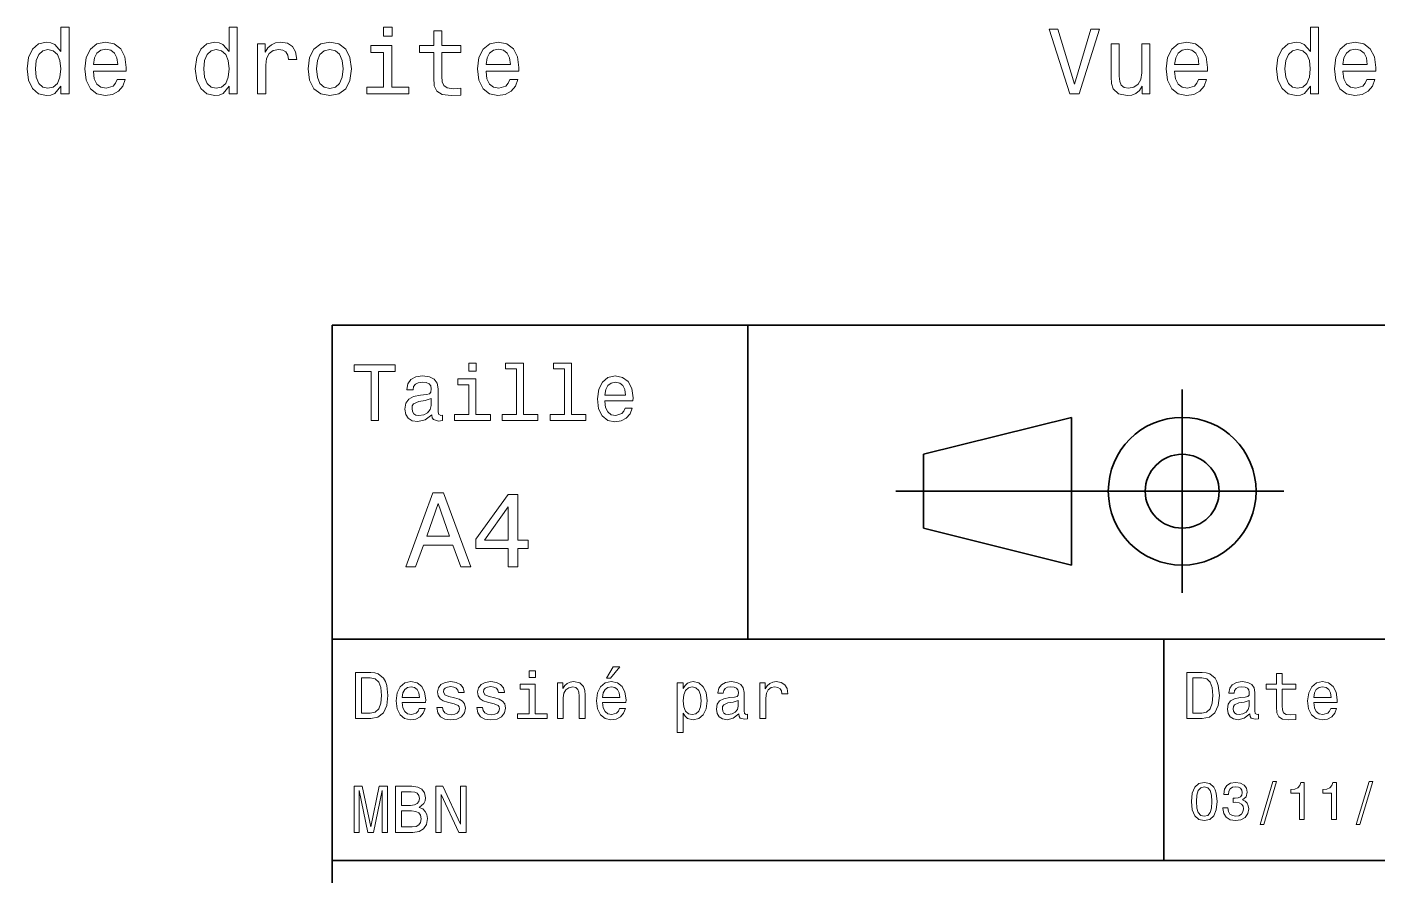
# Model space of a CAD drawing. Extents: x 0 to 297, y 0 to 210.
# Drawn here: x 80.5 to 153.6, y 40.2 to 86.1 of the extents above; entities that cross this region are included whole.
import ezdxf

# ---------------------------------------------------------------- set-up
doc = ezdxf.new("R2010")
doc.units = 0

msp = doc.modelspace()

# ---------------------------------------------------------------- linework, layer by layer
at = {"color": 7, "lineweight": 35}
for p, q in [((97, 10), (97, 70)), ((97, 70), (287, 70)), ((127.5, 61), (148.5, 61)), ((97, 53), (162, 53)), ((97, 41), (162, 41))]:
    msp.add_line(p, q, dxfattribs=at)
at = {"color": 7, "lineweight": 35, "ltscale": 0.425}
msp.add_line((119.5, 53), (119.5, 70), dxfattribs=at)
at = {"color": 7, "lineweight": 35, "ltscale": 0.275}
msp.add_line((143, 55.5), (143, 66.5), dxfattribs=at)
at = {"color": 7, "lineweight": 35, "ltscale": 0.206155}
for p, q in [((129, 63), (137, 65)), ((137, 57), (129, 59))]:
    msp.add_line(p, q, dxfattribs=at)
at = {"color": 7, "lineweight": 35, "ltscale": 0.2}
msp.add_line((137, 65), (137, 57), dxfattribs=at)
at = {"color": 7, "lineweight": 35, "ltscale": 0.1}
msp.add_line((129, 59), (129, 63), dxfattribs=at)
at = {"color": 7, "lineweight": 35, "ltscale": 0.3}
msp.add_line((142, 41), (142, 53), dxfattribs=at)
at = {"color": 7, "lineweight": 13}
for points in [[(82.309875, 82.930809), (82.309875, 82.512222), (82.753685, 82.512222), (82.753685, 86.133263), (82.314926, 86.133263), (82.314926, 84.806892), (81.977028, 85.190178), (81.770256, 85.280952), (81.533218, 85.316254), (81.104546, 85.215393), (80.771698, 84.932968), (80.55484, 84.47908), (80.479187, 83.868851), (80.55484, 83.258621), (80.771698, 82.799683), (81.104546, 82.512222), (81.533218, 82.416405), (81.770256, 82.451706), (81.982071, 82.54248)], [(91.417953, 82.930809), (91.417953, 82.512222), (91.861755, 82.512222), (91.861755, 86.133263), (91.422989, 86.133263), (91.422989, 84.806892), (91.085098, 85.190178), (90.878326, 85.280952), (90.641296, 85.316254), (90.212616, 85.215393), (89.879761, 84.932968), (89.662903, 84.47908), (89.587257, 83.868851), (89.662903, 83.258621), (89.879761, 82.799683), (90.212616, 82.512222), (90.641296, 82.416405), (90.878326, 82.451706), (91.090141, 82.54248)], [(100.233505, 86.133263), (99.764488, 86.133263), (99.764488, 85.628937), (100.233505, 85.628937)], [(102.492874, 84.751419), (102.492874, 83.394791), (102.523132, 82.956024), (102.664345, 82.653435), (102.946762, 82.476921), (103.425873, 82.416405), (103.950363, 82.44162), (103.950363, 82.824905), (103.567078, 82.79464), (103.219101, 82.834991), (103.032501, 82.961067), (102.951813, 83.172882), (102.936676, 83.470436), (102.936676, 84.751419), (103.950363, 84.751419), (103.950363, 85.129654), (102.936676, 85.129654), (102.936676, 85.921448), (102.492874, 85.921448), (102.492874, 85.129654), (101.726303, 85.129654), (101.726303, 84.751419)], [(138.052734, 86.017265), (137.175201, 83.03672), (136.272476, 86.017265), (135.793365, 86.017265), (136.92305, 82.512222), (137.427368, 82.512222), (138.53183, 86.017265)], [(149.939621, 82.930809), (149.939621, 82.512222), (150.383423, 82.512222), (150.383423, 86.133263), (149.944656, 86.133263), (149.944656, 84.806892), (149.606766, 85.190178), (149.399994, 85.280952), (149.162964, 85.316254), (148.734283, 85.215393), (148.401428, 84.932968), (148.18457, 84.47908), (148.108932, 83.868851), (148.18457, 83.258621), (148.401428, 82.799683), (148.734283, 82.512222), (149.162964, 82.416405), (149.399994, 82.451706), (149.611801, 82.54248)], [(81.608871, 84.917839), (81.901375, 84.847237), (82.123276, 84.650551), (82.254402, 84.322739), (82.30484, 83.868851), (82.254402, 83.40992), (82.123276, 83.082108), (81.901375, 82.880379), (81.608871, 82.814819), (81.331497, 82.880379), (81.119675, 83.082108), (80.97847, 83.414963), (80.933075, 83.868851), (80.97847, 84.317696), (81.119675, 84.645508), (81.331497, 84.847237)], [(84.069962, 83.737724), (85.845184, 83.737724), (85.850227, 83.944496), (85.769531, 84.524467), (85.54763, 84.958191), (85.194603, 85.220436), (84.725586, 85.316254), (84.266647, 85.215393), (83.913628, 84.932968), (83.686684, 84.474037), (83.605988, 83.868851), (83.681641, 83.248535), (83.908585, 82.79464), (84.256561, 82.512222), (84.710457, 82.416405), (85.103828, 82.481964), (85.42659, 82.653435), (85.663628, 82.925766), (85.799789, 83.288879), (85.361031, 83.288879), (85.270256, 83.087151), (85.13913, 82.935852), (84.76593, 82.814819), (84.47847, 82.870293), (84.261612, 83.046806), (84.120399, 83.334267), (84.069962, 83.722595)], [(84.069962, 84.110924), (84.125443, 84.458908), (84.261612, 84.71611), (84.468384, 84.872452), (84.740715, 84.927925), (85.008011, 84.872452), (85.214783, 84.71611), (85.340858, 84.458908), (85.386246, 84.110924)], [(90.716942, 84.917839), (91.009445, 84.847237), (91.231354, 84.650551), (91.362473, 84.322739), (91.412903, 83.868851), (91.362473, 83.40992), (91.231354, 83.082108), (91.009445, 82.880379), (90.716942, 82.814819), (90.43956, 82.880379), (90.227753, 83.082108), (90.08654, 83.414963), (90.041153, 83.868851), (90.08654, 84.317696), (90.227753, 84.645508), (90.43956, 84.847237)], [(92.956131, 82.512222), (93.399933, 82.512222), (93.399933, 84.060493), (93.445328, 84.433693), (93.581497, 84.700981), (93.803398, 84.862366), (94.100945, 84.917839), (94.322845, 84.882538), (94.489273, 84.781677), (94.590141, 84.610207), (94.625443, 84.37822), (95.074287, 84.37822), (95.013771, 84.78672), (94.847343, 85.079224), (94.569962, 85.255737), (94.191727, 85.316254), (93.934517, 85.275909), (93.712616, 85.175049), (93.51593, 85.003578), (93.359589, 84.771591), (93.359589, 85.220436), (92.956131, 85.220436)], [(95.694603, 83.863808), (95.775299, 83.248535), (96.007286, 82.79464), (96.375443, 82.512222), (96.869675, 82.416405), (97.358871, 82.512222), (97.727028, 82.789597), (97.959015, 83.243492), (98.044746, 83.863808), (97.959015, 84.47908), (97.727028, 84.938011), (97.358871, 85.215393), (96.869675, 85.316254), (96.375443, 85.215393), (96.007286, 84.932968), (95.775299, 84.47908)], [(96.148499, 83.868851), (96.193886, 84.322739), (96.335098, 84.650551), (96.562042, 84.85228), (96.869675, 84.922882), (97.172272, 84.85228), (97.399216, 84.655594), (97.540428, 84.322739), (97.590858, 83.868851), (97.540428, 83.40992), (97.399216, 83.077065), (97.172272, 82.875336), (96.869675, 82.809776), (96.562042, 82.875336), (96.335098, 83.077065), (96.193886, 83.40992)], [(100.218384, 82.885422), (100.218384, 85.129654), (99.078613, 85.129654), (99.078613, 84.751419), (99.774574, 84.751419), (99.774574, 82.885422), (98.866791, 82.885422), (98.866791, 82.512222), (101.136246, 82.512222), (101.136246, 82.885422)], [(105.322128, 83.737724), (107.097336, 83.737724), (107.102386, 83.944496), (107.02169, 84.524467), (106.799789, 84.958191), (106.446762, 85.220436), (105.977745, 85.316254), (105.518814, 85.215393), (105.165787, 84.932968), (104.938843, 84.474037), (104.858147, 83.868851), (104.933792, 83.248535), (105.160736, 82.79464), (105.508728, 82.512222), (105.962616, 82.416405), (106.355988, 82.481964), (106.678757, 82.653435), (106.915787, 82.925766), (107.051956, 83.288879), (106.61319, 83.288879), (106.522415, 83.087151), (106.391289, 82.935852), (106.018089, 82.814819), (105.730621, 82.870293), (105.513763, 83.046806), (105.372559, 83.334267), (105.322128, 83.722595)], [(105.322128, 84.110924), (105.377594, 84.458908), (105.513763, 84.71611), (105.720535, 84.872452), (105.992874, 84.927925), (106.260162, 84.872452), (106.466934, 84.71611), (106.593018, 84.458908), (106.638405, 84.110924)], [(141.255173, 85.220436), (140.811371, 85.220436), (140.811371, 83.657036), (140.760941, 83.293922), (140.614685, 83.031677), (140.387741, 82.870293), (140.090195, 82.819862), (139.853165, 82.860207), (139.701859, 82.981239), (139.616135, 83.188011), (139.595963, 83.480522), (139.595963, 85.220436), (139.152161, 85.220436), (139.152161, 83.440178), (139.167282, 83.082108), (139.263107, 82.784554), (139.555618, 82.512222), (140.024628, 82.416405), (140.276794, 82.451706), (140.493652, 82.54248), (140.680252, 82.698822), (140.831543, 82.925766), (140.831543, 82.512222), (141.255173, 82.512222)], [(142.591629, 83.737724), (144.366852, 83.737724), (144.371887, 83.944496), (144.291199, 84.524467), (144.069305, 84.958191), (143.716278, 85.220436), (143.247253, 85.316254), (142.788315, 85.215393), (142.435287, 84.932968), (142.208344, 84.474037), (142.127655, 83.868851), (142.203308, 83.248535), (142.430252, 82.79464), (142.778229, 82.512222), (143.232117, 82.416405), (143.625488, 82.481964), (143.948257, 82.653435), (144.185287, 82.925766), (144.321457, 83.288879), (143.882706, 83.288879), (143.791916, 83.087151), (143.660797, 82.935852), (143.287598, 82.814819), (143.000137, 82.870293), (142.783279, 83.046806), (142.642059, 83.334267), (142.591629, 83.722595)], [(142.591629, 84.110924), (142.64711, 84.458908), (142.783279, 84.71611), (142.990051, 84.872452), (143.26239, 84.927925), (143.529678, 84.872452), (143.73645, 84.71611), (143.862534, 84.458908), (143.907913, 84.110924)], [(149.238602, 84.917839), (149.531113, 84.847237), (149.753021, 84.650551), (149.88414, 84.322739), (149.93457, 83.868851), (149.88414, 83.40992), (149.753021, 83.082108), (149.531113, 82.880379), (149.238602, 82.814819), (148.961227, 82.880379), (148.74942, 83.082108), (148.6082, 83.414963), (148.56282, 83.868851), (148.6082, 84.317696), (148.74942, 84.645508), (148.961227, 84.847237)], [(151.699707, 83.737724), (153.474915, 83.737724), (153.479965, 83.944496), (153.399277, 84.524467), (153.177368, 84.958191), (152.824341, 85.220436), (152.355316, 85.316254), (151.896393, 85.215393), (151.543365, 84.932968), (151.316422, 84.474037), (151.235733, 83.868851), (151.311371, 83.248535), (151.538315, 82.79464), (151.886307, 82.512222), (152.340195, 82.416405), (152.733566, 82.481964), (153.056335, 82.653435), (153.293365, 82.925766), (153.429535, 83.288879), (152.990768, 83.288879), (152.899994, 83.087151), (152.76886, 82.935852), (152.395676, 82.814819), (152.1082, 82.870293), (151.891342, 83.046806), (151.750137, 83.334267), (151.699707, 83.722595)], [(151.699707, 84.110924), (151.755173, 84.458908), (151.891342, 84.71611), (152.098114, 84.872452), (152.370453, 84.927925), (152.637741, 84.872452), (152.844513, 84.71611), (152.970596, 84.458908), (153.015991, 84.110924)], [(99.102303, 64.837173), (99.5, 64.837173), (99.5, 67.47406), (100.407784, 67.47406), (100.407784, 67.837173), (98.190201, 67.837173), (98.190201, 67.47406), (99.102303, 67.47406)], [(104.786743, 67.940918), (104.384727, 67.940918), (104.384727, 67.508644), (104.786743, 67.508644)], [(106.969742, 67.621033), (106.969742, 65.157059), (106.187317, 65.157059), (106.187317, 64.837173), (108.128242, 64.837173), (108.128242, 65.157059), (107.350143, 65.157059), (107.350143, 67.940918), (106.373199, 67.940918), (106.373199, 67.621033)], [(109.572044, 67.621033), (109.572044, 65.157059), (108.789627, 65.157059), (108.789627, 64.837173), (110.730545, 64.837173), (110.730545, 65.157059), (109.952454, 65.157059), (109.952454, 67.940918), (108.975502, 67.940918), (108.975502, 67.621033)], [(102.387611, 65.139771), (102.387611, 65.126801), (102.409225, 64.979828), (102.47406, 64.876076), (102.746399, 64.793945), (102.958214, 64.828529), (102.958214, 65.122475), (102.867432, 65.109505), (102.746399, 65.165703), (102.724785, 65.338615), (102.724785, 66.540344), (102.672913, 66.84726), (102.521614, 67.0634), (102.257927, 67.193085), (101.886169, 67.240631), (101.523056, 67.188759), (101.255043, 67.041786), (101.086456, 66.812675), (101.030258, 66.510086), (101.030258, 66.484146), (101.371758, 66.484146), (101.402016, 66.665703), (101.497116, 66.795387), (101.65274, 66.873199), (101.873199, 66.903458), (102.085014, 66.881844), (102.236313, 66.817001), (102.327087, 66.704605), (102.357346, 66.548988), (102.340057, 66.367432), (102.270897, 66.276657), (102.097984, 66.233429), (101.773773, 66.198845), (101.402016, 66.121033), (101.138329, 65.982704), (100.982712, 65.766571), (100.935158, 65.446686), (100.978386, 65.161385), (101.112389, 64.949562), (101.328529, 64.815559), (101.626801, 64.768013), (102.028816, 64.858788)], [(104.773773, 65.157059), (104.773773, 67.080688), (103.796829, 67.080688), (103.796829, 66.756485), (104.393372, 66.756485), (104.393372, 65.157059), (103.615273, 65.157059), (103.615273, 64.837173), (105.560516, 64.837173), (105.560516, 65.157059)], [(111.750717, 65.887604), (113.272339, 65.887604), (113.276657, 66.064842), (113.207497, 66.561958), (113.017288, 66.933716), (112.714699, 67.158501), (112.312683, 67.240631), (111.919312, 67.154175), (111.616714, 66.912102), (111.422188, 66.51873), (111.353027, 66), (111.41787, 65.4683), (111.612396, 65.079247), (111.91066, 64.837173), (112.299713, 64.755043), (112.636887, 64.811234), (112.913544, 64.958214), (113.116714, 65.191643), (113.233429, 65.502876), (112.857346, 65.502876), (112.779541, 65.329971), (112.667145, 65.200287), (112.34726, 65.096542), (112.100868, 65.144089), (111.914986, 65.295387), (111.793945, 65.541786), (111.750717, 65.874634)], [(111.750717, 66.207489), (111.798271, 66.50576), (111.914986, 66.726219), (112.092216, 66.860229), (112.325653, 66.907776), (112.554756, 66.860229), (112.731987, 66.726219), (112.840057, 66.50576), (112.878967, 66.207489)], [(102.344383, 65.649857), (102.292511, 65.425072), (102.154182, 65.252159), (101.946686, 65.139771), (101.691643, 65.100861), (101.527374, 65.122475), (101.41066, 65.191643), (101.337173, 65.312675), (101.315559, 65.481262), (101.332855, 65.632561), (101.402016, 65.740631), (101.678673, 65.861671), (102.028816, 65.913544), (102.344383, 66.017288)], [(100.982712, 56.9049), (101.51297, 56.9049), (101.933716, 58.080692), (103.530258, 58.080692), (103.951012, 56.9049), (104.492798, 56.9049), (103.028816, 60.910664), (102.440926, 60.910664)], [(106.521614, 56.9049), (107.040344, 56.9049), (107.040344, 57.896255), (107.610954, 57.896255), (107.610954, 58.357349), (107.040344, 58.357349), (107.040344, 60.818443), (106.515854, 60.818443), (104.763687, 58.403458), (104.763687, 57.896255), (106.521614, 57.896255)], [(102.118156, 58.570606), (102.734871, 60.334293), (103.351585, 58.570606)], [(105.247841, 58.357349), (106.521614, 60.149857), (106.521614, 58.357349)], [(99.080688, 51.190563), (98.248558, 51.190563), (98.248558, 48.690563), (99.080688, 48.690563), (99.473343, 48.769814), (99.765129, 49.011169), (99.945244, 49.40382), (100.010086, 49.940563), (99.952446, 50.488113), (99.880402, 50.70425), (99.779541, 50.877163), (99.487755, 51.111313), (99.296829, 51.168949)], [(107.992798, 51.27702), (107.657784, 51.27702), (107.657784, 50.916786), (107.992798, 50.916786)], [(111.84726, 50.88797), (112.059799, 50.88797), (112.560516, 51.500362), (112.207489, 51.500362)], [(144.080688, 51.190563), (143.248566, 51.190563), (143.248566, 48.690563), (144.080688, 48.690563), (144.473343, 48.769814), (144.765137, 49.011169), (144.945251, 49.40382), (145.010086, 49.940563), (144.952454, 50.488113), (144.880402, 50.70425), (144.779541, 50.877163), (144.487747, 51.111313), (144.296829, 51.168949)], [(99.055473, 50.891571), (99.329254, 50.837536), (99.516571, 50.671829), (99.628242, 50.376442), (99.664268, 49.940563), (99.624641, 49.519093), (99.51297, 49.223705), (99.322044, 49.047192), (99.055473, 48.989555), (98.583572, 48.989555), (98.583572, 50.891571)], [(100.784584, 49.565922), (102.052597, 49.565922), (102.056198, 49.713619), (101.998558, 50.127884), (101.840057, 50.437683), (101.587898, 50.625), (101.252884, 50.693443), (100.925072, 50.621399), (100.672913, 50.41967), (100.510803, 50.091862), (100.453171, 49.659584), (100.507202, 49.216499), (100.669312, 48.892292), (100.91787, 48.690563), (101.242073, 48.62212), (101.523056, 48.668949), (101.753601, 48.791428), (101.922913, 48.98595), (102.020172, 49.245319), (101.706772, 49.245319), (101.64193, 49.101227), (101.548271, 48.993156), (101.2817, 48.9067), (101.07637, 48.946327), (100.921471, 49.072407), (100.820602, 49.27774), (100.784584, 49.555115)], [(103.623199, 49.818085), (103.317001, 49.890129), (103.090057, 49.972984), (103.014412, 50.142292), (103.036026, 50.261169), (103.111671, 50.347622), (103.234146, 50.401657), (103.41066, 50.423271), (103.579971, 50.401657), (103.713257, 50.336815), (103.799713, 50.239555), (103.835732, 50.109871), (104.145531, 50.109871), (104.145531, 50.117077), (104.091499, 50.351227), (103.943802, 50.534943), (103.713257, 50.650219), (103.41066, 50.693443), (103.104469, 50.650219), (102.881126, 50.531342), (102.740631, 50.354828), (102.697403, 50.131485), (102.729828, 49.915348), (102.830688, 49.76405), (102.996399, 49.655983), (103.237755, 49.580334), (103.590775, 49.493877), (103.806915, 49.40382), (103.864555, 49.331772), (103.886169, 49.223705), (103.853745, 49.09042), (103.767288, 48.989555), (103.626801, 48.924713), (103.439484, 48.903099), (103.241356, 48.924713), (103.09726, 49.000362), (103, 49.122841), (102.960373, 49.292149), (102.654175, 49.292149), (102.704613, 49.003963), (102.852303, 48.795029), (103.086456, 48.668949), (103.41066, 48.62212), (103.749283, 48.668949), (103.997841, 48.795029), (104.149139, 48.996758), (104.203171, 49.259727), (104.163544, 49.486671), (104.051872, 49.641571), (103.868156, 49.742435)], [(105.791786, 49.818085), (105.485588, 49.890129), (105.258644, 49.972984), (105.182999, 50.142292), (105.204613, 50.261169), (105.280258, 50.347622), (105.40274, 50.401657), (105.579254, 50.423271), (105.748558, 50.401657), (105.881844, 50.336815), (105.9683, 50.239555), (106.004326, 50.109871), (106.314117, 50.109871), (106.314117, 50.117077), (106.260086, 50.351227), (106.112396, 50.534943), (105.881844, 50.650219), (105.579254, 50.693443), (105.273056, 50.650219), (105.049713, 50.531342), (104.909225, 50.354828), (104.865997, 50.131485), (104.898415, 49.915348), (104.999283, 49.76405), (105.164986, 49.655983), (105.406342, 49.580334), (105.759369, 49.493877), (105.975502, 49.40382), (106.033142, 49.331772), (106.054756, 49.223705), (106.022339, 49.09042), (105.935883, 48.989555), (105.795387, 48.924713), (105.60807, 48.903099), (105.409943, 48.924713), (105.265854, 49.000362), (105.168587, 49.122841), (105.12896, 49.292149), (104.822769, 49.292149), (104.873199, 49.003963), (105.020897, 48.795029), (105.255043, 48.668949), (105.579254, 48.62212), (105.91787, 48.668949), (106.166428, 48.795029), (106.317726, 48.996758), (106.371758, 49.259727), (106.33213, 49.486671), (106.220459, 49.641571), (106.036743, 49.742435)], [(107.981987, 48.957134), (107.981987, 50.560158), (107.16787, 50.560158), (107.16787, 50.289986), (107.664986, 50.289986), (107.664986, 48.957134), (107.016571, 48.957134), (107.016571, 48.690563), (108.637611, 48.690563), (108.637611, 48.957134)], [(109.181557, 48.690563), (109.498558, 48.690563), (109.498558, 49.807278), (109.530983, 50.063042), (109.635445, 50.250362), (109.797546, 50.365635), (110.013687, 50.408863), (110.1866, 50.372841), (110.29467, 50.275578), (110.348701, 50.113472), (110.366714, 49.897335), (110.366714, 48.690563), (110.683716, 48.690563), (110.683716, 49.962177), (110.669312, 50.217941), (110.604469, 50.430477), (110.39193, 50.625), (110.060516, 50.693443), (109.876801, 50.668228), (109.721901, 50.599785), (109.588615, 50.484512), (109.484146, 50.329613), (109.484146, 50.625), (109.181557, 50.625)], [(111.627518, 49.565922), (112.895531, 49.565922), (112.899132, 49.713619), (112.841499, 50.127884), (112.682999, 50.437683), (112.430832, 50.625), (112.095825, 50.693443), (111.768013, 50.621399), (111.515854, 50.41967), (111.353745, 50.091862), (111.296112, 49.659584), (111.350143, 49.216499), (111.512245, 48.892292), (111.760803, 48.690563), (112.085014, 48.62212), (112.365997, 48.668949), (112.596542, 48.791428), (112.765854, 48.98595), (112.863113, 49.245319), (112.549713, 49.245319), (112.484871, 49.101227), (112.391212, 48.993156), (112.124641, 48.9067), (111.919312, 48.946327), (111.764412, 49.072407), (111.663544, 49.27774), (111.627518, 49.555115)], [(115.986313, 50.326012), (115.986313, 50.625), (115.669312, 50.625), (115.669312, 47.941284), (115.986313, 47.941284), (115.986313, 48.98595), (116.097984, 48.816643), (116.22406, 48.704971), (116.541069, 48.62212), (116.843658, 48.690563), (117.081413, 48.895893), (117.236313, 49.2201), (117.293945, 49.659584), (117.236313, 50.095463), (117.081413, 50.41967), (116.843658, 50.621399), (116.541069, 50.693443), (116.368156, 50.671829), (116.220459, 50.603386), (116.094383, 50.488113)], [(119.005043, 48.942726), (119.005043, 48.931919), (119.023056, 48.809441), (119.077087, 48.722984), (119.304031, 48.654541), (119.480545, 48.683357), (119.480545, 48.928314), (119.4049, 48.917507), (119.304031, 48.96434), (119.286026, 49.108429), (119.286026, 50.109871), (119.242798, 50.365635), (119.116714, 50.54575), (118.896973, 50.65382), (118.587173, 50.693443), (118.284584, 50.650219), (118.061241, 50.52774), (117.920746, 50.336815), (117.873917, 50.084656), (117.873917, 50.063042), (118.158501, 50.063042), (118.183716, 50.21434), (118.26297, 50.322407), (118.392654, 50.387249), (118.57637, 50.412464), (118.752884, 50.394455), (118.878967, 50.34042), (118.954613, 50.246758), (118.979828, 50.117077), (118.965416, 49.965778), (118.907784, 49.890129), (118.763687, 49.854107), (118.493515, 49.825291), (118.183716, 49.760448), (117.963974, 49.645176), (117.834297, 49.465057), (117.79467, 49.19849), (117.830688, 48.960735), (117.942368, 48.784222), (118.122482, 48.67255), (118.37104, 48.632927), (118.706055, 48.708576)], [(120.143372, 48.690563), (120.460373, 48.690563), (120.460373, 49.796471), (120.492798, 50.063042), (120.590057, 50.253963), (120.748558, 50.369236), (120.961098, 50.408863), (121.119598, 50.383648), (121.238472, 50.3116), (121.310516, 50.189121), (121.335739, 50.023415), (121.656342, 50.023415), (121.613113, 50.315205), (121.49424, 50.524136), (121.296112, 50.650219), (121.02594, 50.693443), (120.842224, 50.664627), (120.683716, 50.592579), (120.543228, 50.4701), (120.431557, 50.304398), (120.431557, 50.625), (120.143372, 50.625)], [(144.055481, 50.891571), (144.329254, 50.837536), (144.516571, 50.671829), (144.628235, 50.376442), (144.664261, 49.940563), (144.624634, 49.519093), (144.51297, 49.223705), (144.322052, 49.047192), (144.055481, 48.989555), (143.583572, 48.989555), (143.583572, 50.891571)], [(146.656342, 48.942726), (146.656342, 48.931919), (146.674347, 48.809441), (146.728394, 48.722984), (146.955338, 48.654541), (147.131851, 48.683357), (147.131851, 48.928314), (147.056198, 48.917507), (146.955338, 48.96434), (146.937317, 49.108429), (146.937317, 50.109871), (146.894089, 50.365635), (146.768005, 50.54575), (146.548264, 50.65382), (146.23848, 50.693443), (145.935883, 50.650219), (145.71254, 50.52774), (145.572052, 50.336815), (145.525223, 50.084656), (145.525223, 50.063042), (145.809799, 50.063042), (145.835022, 50.21434), (145.914261, 50.322407), (146.043945, 50.387249), (146.227661, 50.412464), (146.404175, 50.394455), (146.530258, 50.34042), (146.605911, 50.246758), (146.631119, 50.117077), (146.616714, 49.965778), (146.559082, 49.890129), (146.414978, 49.854107), (146.144806, 49.825291), (145.835022, 49.760448), (145.61528, 49.645176), (145.485596, 49.465057), (145.445969, 49.19849), (145.481995, 48.960735), (145.593658, 48.784222), (145.773773, 48.67255), (146.022339, 48.632927), (146.357346, 48.708576)], [(148.100861, 50.289986), (148.100861, 49.320965), (148.122482, 49.007565), (148.223343, 48.791428), (148.425079, 48.665348), (148.767288, 48.62212), (149.141937, 48.640129), (149.141937, 48.913906), (148.868149, 48.892292), (148.619598, 48.921112), (148.486313, 49.011169), (148.42868, 49.162464), (148.417862, 49.375), (148.417862, 50.289986), (149.141937, 50.289986), (149.141937, 50.560158), (148.417862, 50.560158), (148.417862, 51.125721), (148.100861, 51.125721), (148.100861, 50.560158), (147.553314, 50.560158), (147.553314, 50.289986)], [(150.121765, 49.565922), (151.389771, 49.565922), (151.393372, 49.713619), (151.335739, 50.127884), (151.177231, 50.437683), (150.925079, 50.625), (150.590057, 50.693443), (150.262253, 50.621399), (150.010086, 50.41967), (149.847977, 50.091862), (149.790344, 49.659584), (149.844376, 49.216499), (150.006485, 48.892292), (150.255051, 48.690563), (150.579254, 48.62212), (150.860229, 48.668949), (151.090775, 48.791428), (151.260086, 48.98595), (151.357346, 49.245319), (151.043945, 49.245319), (150.979111, 49.101227), (150.885452, 48.993156), (150.618881, 48.9067), (150.413544, 48.946327), (150.258652, 49.072407), (150.157776, 49.27774), (150.121765, 49.555115)], [(100.784584, 49.832493), (100.824211, 50.081055), (100.921471, 50.264771), (101.069168, 50.376442), (101.263687, 50.416069), (101.454613, 50.376442), (101.602303, 50.264771), (101.69236, 50.081055), (101.724785, 49.832493)], [(111.627518, 49.832493), (111.667145, 50.081055), (111.764412, 50.264771), (111.912102, 50.376442), (112.106628, 50.416069), (112.297546, 50.376442), (112.445244, 50.264771), (112.535301, 50.081055), (112.567726, 49.832493)], [(116.48703, 48.9067), (116.274498, 48.953533), (116.119598, 49.097622), (116.022339, 49.331772), (115.989914, 49.659584), (116.022339, 49.983791), (116.119598, 50.217941), (116.274498, 50.358429), (116.48703, 50.408863), (116.681557, 50.358429), (116.836456, 50.21434), (116.933716, 49.98019), (116.969742, 49.659584), (116.933716, 49.335377), (116.836456, 49.097622), (116.681557, 48.953533)], [(150.121765, 49.832493), (150.161377, 50.081055), (150.258652, 50.264771), (150.406342, 50.376442), (150.600861, 50.416069), (150.791794, 50.376442), (150.939484, 50.264771), (151.029541, 50.081055), (151.061966, 49.832493)], [(118.969025, 49.367798), (118.925797, 49.180477), (118.810516, 49.036385), (118.637611, 48.942726), (118.425072, 48.910305), (118.288185, 48.928314), (118.190926, 48.98595), (118.129684, 49.086815), (118.111671, 49.227306), (118.126083, 49.353386), (118.183716, 49.443443), (118.414268, 49.544312), (118.706055, 49.587536), (118.969025, 49.673992)], [(146.620316, 49.367798), (146.577087, 49.180477), (146.461823, 49.036385), (146.28891, 48.942726), (146.07637, 48.910305), (145.939484, 48.928314), (145.842224, 48.98595), (145.780975, 49.086815), (145.76297, 49.227306), (145.777374, 49.353386), (145.835022, 49.443443), (146.065567, 49.544312), (146.357346, 49.587536), (146.620316, 49.673992)], [(98.183716, 42.530979), (98.461098, 42.530979), (98.461098, 44.80043), (98.929398, 42.530979), (99.239197, 42.530979), (99.703888, 44.80043), (99.703888, 42.530979), (99.984871, 42.530979), (99.984871, 45.030979), (99.545387, 45.030979), (99.084297, 42.826366), (98.626801, 45.030979), (98.183716, 45.030979)], [(101.703171, 43.881844), (101.95533, 44.090778), (102.020172, 44.231266), (102.041786, 44.404179), (101.994957, 44.674351), (101.854469, 44.868874), (101.627518, 44.987751), (101.310516, 45.030979), (100.420746, 45.030979), (100.420746, 42.530979), (101.360954, 42.530979), (101.695969, 42.581413), (101.944527, 42.729107), (102.099426, 42.963257), (102.153458, 43.280258), (102.12104, 43.492794), (102.034584, 43.669308), (101.894089, 43.798992)], [(101.242073, 43.993515), (100.752159, 43.993515), (100.752159, 44.731987), (101.270897, 44.731987), (101.465416, 44.710373), (101.602303, 44.645531), (101.685158, 44.533859), (101.713974, 44.368156), (101.681557, 44.20245), (101.5951, 44.087173), (101.447403, 44.015129)], [(102.600143, 42.530979), (102.899139, 42.530979), (102.899139, 44.580692), (103.857346, 42.530979), (104.242798, 42.530979), (104.242798, 45.030979), (103.940201, 45.030979), (103.940201, 42.981266), (102.992798, 45.030979), (102.600143, 45.030979)], [(143.498566, 44.201729), (143.541794, 43.749279), (143.677231, 43.426514), (143.893372, 43.230549), (144.193085, 43.167149), (144.489914, 43.230549), (144.706055, 43.426514), (144.838623, 43.749279), (144.884735, 44.201729), (144.838623, 44.651299), (144.783859, 44.829971), (144.706055, 44.976948), (144.489914, 45.172913), (144.193085, 45.239193), (143.893372, 45.172913), (143.677231, 44.974064), (143.541794, 44.651299)], [(143.775223, 44.201729), (143.798279, 44.550434), (143.870316, 44.801155), (144, 44.948128), (144.193085, 45), (144.383286, 44.948128), (144.51297, 44.801155), (144.585022, 44.550434), (144.608078, 44.201729), (144.585022, 43.850143), (144.51297, 43.599426), (144.383286, 43.45245), (144.193085, 43.403458), (144, 43.45245), (143.870316, 43.599426), (143.798279, 43.850143)], [(145.201736, 43.853027), (145.201736, 43.832855), (145.247849, 43.556198), (145.383286, 43.348705), (145.596542, 43.216141), (145.878967, 43.167149), (146.17868, 43.216141), (146.403458, 43.342941), (146.547562, 43.54467), (146.599426, 43.804035), (146.57637, 43.974064), (146.51297, 44.112392), (146.409225, 44.219021), (146.270905, 44.296829), (146.458221, 44.45245), (146.524506, 44.700291), (146.481277, 44.925072), (146.357361, 45.0951), (146.155624, 45.201729), (145.878967, 45.239193), (145.619598, 45.193085), (145.420761, 45.066284), (145.291077, 44.864555), (145.247849, 44.596542), (145.247849, 44.57637), (145.504333, 44.57637), (145.52739, 44.760807), (145.60231, 44.893372), (145.723343, 44.974064), (145.893372, 45.002884), (146.043228, 44.979828), (146.15274, 44.919308), (146.219025, 44.821327), (146.244965, 44.688763), (146.219025, 44.54755), (146.149857, 44.45245), (146.028824, 44.394814), (145.864563, 44.377522), (145.752167, 44.380405), (145.752167, 44.15274), (145.893372, 44.158501), (146.074936, 44.132565), (146.210373, 44.0634), (146.291077, 43.951008), (146.319885, 43.804035), (146.288193, 43.63689), (146.20462, 43.51297), (146.072052, 43.435158), (145.896255, 43.409222), (145.714706, 43.438042), (145.582138, 43.524498), (145.498566, 43.662827), (145.466858, 43.853027)], [(147.213257, 42.956772), (147.412109, 42.956772), (148.109512, 45.279541), (147.907791, 45.279541)], [(149.345825, 43.224785), (149.608078, 43.224785), (149.608078, 45.239193), (149.412109, 45.239193), (149.360229, 45.0634), (149.256485, 44.945248), (149.097992, 44.876083), (148.878967, 44.853027), (148.878967, 44.648415), (149.345825, 44.648415)], [(151.080688, 43.224785), (151.342941, 43.224785), (151.342941, 45.239193), (151.146973, 45.239193), (151.095108, 45.0634), (150.991364, 44.945248), (150.832855, 44.876083), (150.613831, 44.853027), (150.613831, 44.648415), (151.080688, 44.648415)], [(152.417877, 42.956772), (152.616714, 42.956772), (153.314133, 45.279541), (153.112396, 45.279541)], [(101.321327, 42.829971), (100.752159, 42.829971), (100.752159, 43.690922), (101.288902, 43.690922), (101.515854, 43.665707), (101.677956, 43.590057), (101.775215, 43.460373), (101.80764, 43.273052), (101.775215, 43.074928), (101.685158, 42.938038), (101.533859, 42.855186)]]:
    msp.add_lwpolyline(points, close=True, dxfattribs=at)
at = {"color": 7, "lineweight": 35}
for radius in [4, 2]:
    msp.add_circle((143, 61), radius, dxfattribs=at)

doc.saveas('drawing.dxf')
